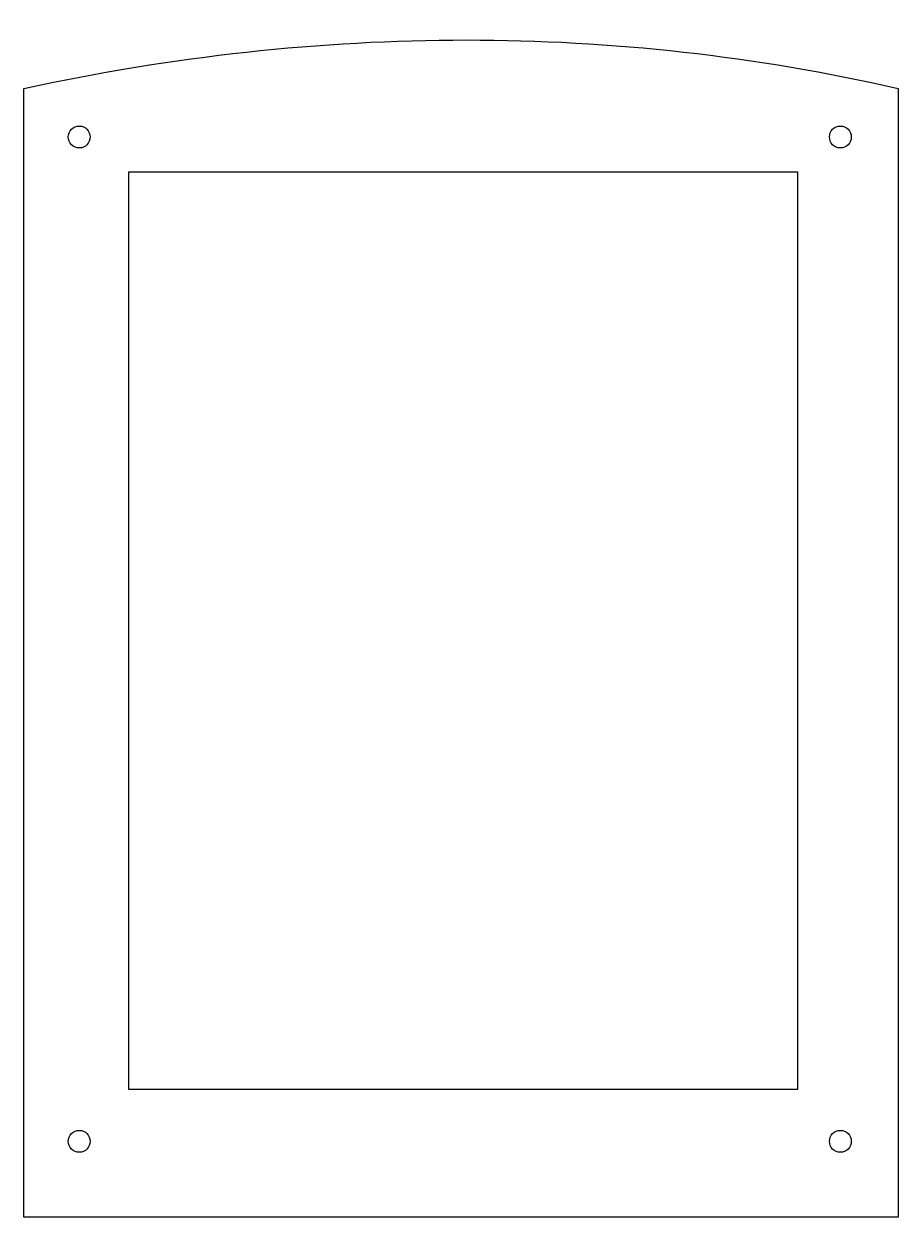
# Model space of a CAD drawing. Header units: millimetres. Extents: x -80 to 120, y 0 to 273.
import ezdxf

# ---------------------------------------------------------------- set-up
doc = ezdxf.new("R2010")
doc.units = ezdxf.units.MM

msp = doc.modelspace()

# ---------------------------------------------------------------- linework, layer by layer
at = {"color": 7, "linetype": 'Continuous', "lineweight": 25}
for p, q in [((-79.99, 0), (-79.99, 258.3)), ((120.01, 258.3), (120.01, 0)), ((-56, 239.18), (97, 239.18)), ((-56, 29.18), (-56, 239.18)), ((97, 239.18), (97, 29.18)), ((97, 29.18), (-56, 29.18)), ((120.01, 0), (-79.99, 0))]:
    msp.add_line(p, q, dxfattribs=at)
for centre in [(-67.32, 247.18), (106.8, 247.18), (-67.32, 17.34), (106.8, 17.34)]:
    msp.add_circle(centre, 2.5, dxfattribs=at)
msp.add_open_spline([(-79.99, 258.3), (-11.67, 273.07), (55, 273.07), (120.01, 258.3)], degree=3, dxfattribs=at)

doc.saveas('drawing.dxf')
